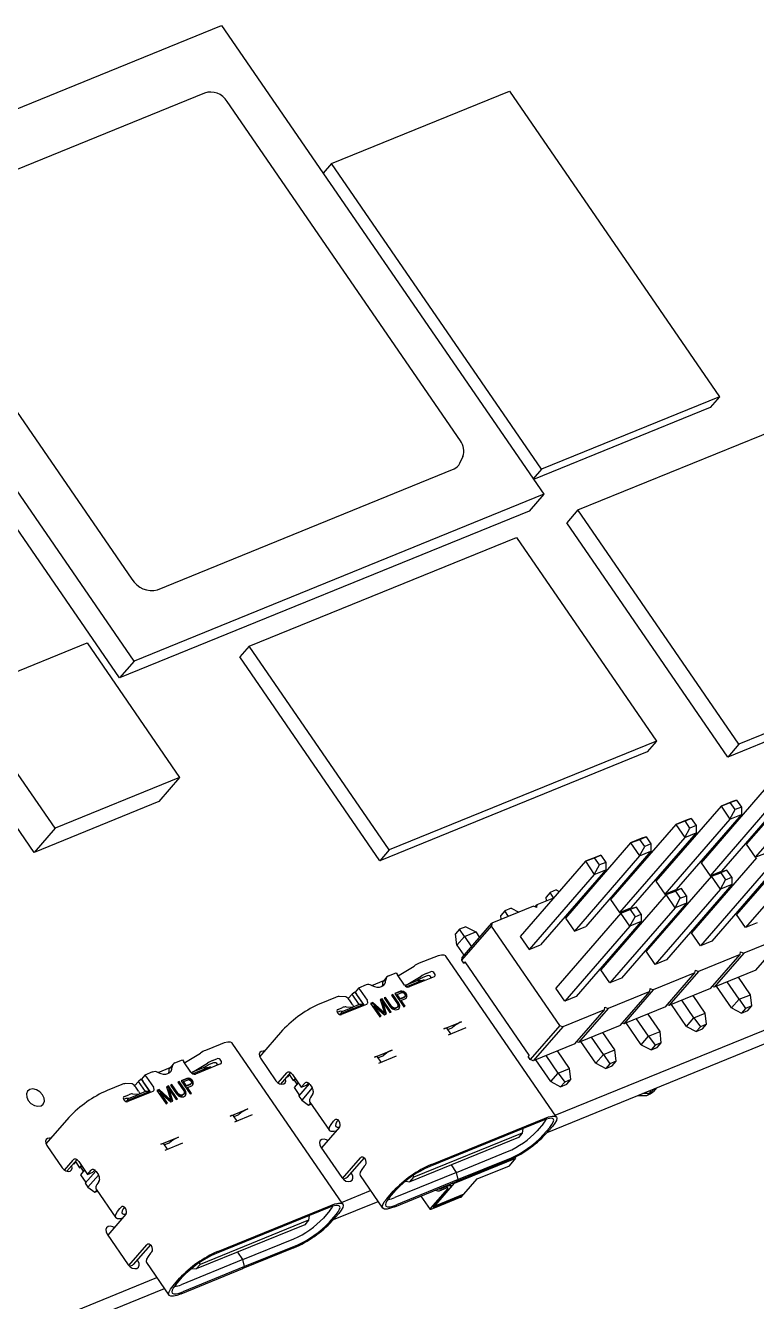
# Model space of a CAD drawing. Header units: millimetres. Extents: x 2 to 1109, y 2 to 430.
# Drawn here: x 251.9 to 280.6, y 41.4 to 91.5 of the extents above; entities that cross this region are included whole.
import ezdxf

# ---------------------------------------------------------------- set-up
doc = ezdxf.new("R2010")
doc.units = ezdxf.units.MM
doc.header["$LTSCALE"] = 0.5
doc.layers.add('几何体', color=7, linetype='Continuous')

msp = doc.modelspace()

# ---------------------------------------------------------------- linework, layer by layer
at = {"layer": '几何体'}
for p, q in [((243.529, 84.95), (259.609, 91.508)), ((259.609, 91.508), (272.257, 73.095)), ((258.935, 88.853), (247.287, 84.103)), ((263.923, 86.082), (270.914, 88.934)), ((270.914, 88.934), (279.163, 76.925)), ((268.988, 75.189), (259.827, 88.526)), ((263.923, 86.082), (263.595, 85.705)), ((272.171, 74.074), (263.923, 86.082)), ((256.176, 66.537), (243.529, 84.95)), ((255.601, 65.873), (242.953, 84.286)), ((246.929, 83.088), (256.09, 69.751)), ((279.163, 76.925), (272.171, 74.074)), ((279.163, 76.925), (278.797, 76.504)), ((278.797, 76.504), (271.859, 73.674)), ((273.598, 72.473), (282.687, 76.179)), ((268.969, 74.312), (269.076, 74.556)), ((257.089, 69.339), (268.738, 74.089)), ((272.171, 74.074), (271.844, 73.697)), ((272.257, 73.095), (256.176, 66.537)), ((272.257, 73.095), (271.681, 72.431)), ((271.681, 72.431), (255.601, 65.873)), ((273.598, 72.473), (273.164, 71.972)), ((279.922, 63.267), (273.598, 72.473)), ((279.487, 62.766), (273.164, 71.972)), ((260.696, 67.12), (271.183, 71.397)), ((271.183, 71.397), (276.682, 63.392)), ((249.439, 65.252), (254.334, 67.248)), ((254.334, 67.248), (257.963, 61.964)), ((260.696, 67.12), (260.33, 66.699)), ((265.829, 58.693), (260.33, 66.699)), ((266.195, 59.115), (260.696, 67.12)), ((289.011, 66.973), (279.922, 63.267)), ((256.176, 66.537), (255.601, 65.873)), ((288.577, 66.472), (279.487, 62.766)), ((272.714, 48.693), (314.438, 65.708)), ((253.069, 59.968), (249.439, 65.252)), ((272.392, 48.016), (313.707, 64.865)), ((252.246, 59.02), (248.617, 64.303)), ((276.682, 63.392), (266.195, 59.115)), ((276.682, 63.392), (276.317, 62.97)), ((279.922, 63.267), (279.487, 62.766)), ((276.317, 62.97), (265.829, 58.693)), ((282.772, 62.291), (280.213, 59.339)), ((257.963, 61.964), (253.069, 59.968)), ((257.963, 61.964), (257.14, 61.015)), ((283.124, 61.778), (280.565, 58.827)), ((280.996, 61.567), (278.437, 58.615)), ((281.795, 61.237), (279.236, 58.285)), ((257.14, 61.015), (252.246, 59.02)), ((279.22, 60.842), (276.661, 57.89)), ((281.348, 61.054), (278.789, 58.102)), ((279.668, 61.025), (279.22, 60.842)), ((279.22, 60.842), (279.585, 60.978)), ((279.22, 60.842), (279.572, 60.33)), ((279.572, 60.33), (279.777, 60.699)), ((279.585, 60.978), (279.829, 61.078)), ((279.777, 60.699), (279.585, 60.978)), ((279.829, 61.078), (279.668, 61.025)), ((280.02, 60.798), (279.777, 60.699)), ((279.829, 61.078), (280.02, 60.798)), ((280.02, 60.798), (280.02, 60.512)), ((279.572, 60.33), (277.013, 57.378)), ((277.892, 60.301), (277.444, 60.118)), ((277.444, 60.118), (277.809, 60.254)), ((280.02, 60.512), (277.461, 57.561)), ((277.809, 60.254), (278.053, 60.353)), ((278.001, 59.975), (277.809, 60.254)), ((278.053, 60.353), (277.892, 60.301)), ((278.053, 60.353), (278.245, 60.074)), ((279.572, 60.33), (280.02, 60.512)), ((279.751, 60.13), (279.724, 60.171)), ((279.928, 60.406), (279.971, 60.384)), ((253.069, 59.968), (252.246, 59.02)), ((277.444, 60.118), (274.885, 57.166)), ((278.244, 59.788), (275.685, 56.836)), ((277.444, 60.118), (277.796, 59.606)), ((277.796, 59.606), (278.001, 59.975)), ((277.796, 59.606), (278.244, 59.788)), ((278.245, 60.074), (278.001, 59.975)), ((278.152, 59.682), (278.195, 59.66)), ((278.245, 60.074), (278.244, 59.788)), ((279.743, 60.121), (279.646, 60.081)), ((275.668, 59.394), (273.11, 56.442)), ((277.796, 59.606), (275.237, 56.654)), ((276.116, 59.576), (275.668, 59.394)), ((275.668, 59.394), (276.033, 59.53)), ((275.668, 59.394), (276.02, 58.882)), ((276.02, 58.882), (276.225, 59.25)), ((276.033, 59.53), (276.277, 59.629)), ((276.225, 59.25), (276.033, 59.53)), ((276.277, 59.629), (276.116, 59.576)), ((276.469, 59.35), (276.225, 59.25)), ((276.277, 59.629), (276.469, 59.35)), ((276.469, 59.35), (276.468, 59.064)), ((277.967, 59.396), (277.87, 59.357)), ((277.975, 59.406), (277.948, 59.447)), ((282.393, 59.533), (279.834, 56.581)), ((280.213, 59.339), (280.565, 58.827)), ((266.195, 59.115), (265.829, 58.693)), ((273.893, 58.67), (271.334, 55.718)), ((276.02, 58.882), (273.461, 55.93)), ((274.34, 58.852), (273.893, 58.67)), ((273.893, 58.67), (274.257, 58.806)), ((273.893, 58.67), (274.245, 58.157)), ((276.468, 59.064), (273.909, 56.112)), ((274.257, 58.806), (274.501, 58.905)), ((274.449, 58.526), (274.257, 58.806)), ((274.501, 58.905), (274.34, 58.852)), ((274.501, 58.905), (274.693, 58.626)), ((276.02, 58.882), (276.468, 59.064)), ((276.191, 58.672), (276.094, 58.633)), ((276.199, 58.681), (276.172, 58.723)), ((276.376, 58.958), (276.419, 58.935)), ((280.617, 58.809), (278.058, 55.857)), ((282.745, 59.021), (280.186, 56.069)), ((280.565, 58.827), (281.012, 59.009)), ((274.245, 58.157), (271.686, 55.205)), ((274.692, 58.34), (272.133, 55.388)), ((274.245, 58.157), (274.449, 58.526)), ((274.245, 58.157), (274.692, 58.34)), ((274.693, 58.626), (274.449, 58.526)), ((274.6, 58.234), (274.643, 58.211)), ((274.693, 58.626), (274.692, 58.34)), ((280.969, 58.297), (278.41, 55.345)), ((278.437, 58.615), (278.789, 58.102)), ((278.789, 58.102), (279.236, 58.285)), ((278.841, 58.085), (279.288, 58.267)), ((278.841, 58.085), (279.206, 58.221)), ((281.416, 58.479), (278.857, 55.527)), ((279.45, 58.32), (279.206, 58.221)), ((279.206, 58.221), (279.397, 57.941)), ((279.45, 58.32), (279.288, 58.267)), ((279.641, 58.041), (279.45, 58.32)), ((274.415, 57.948), (274.318, 57.908)), ((274.423, 57.957), (274.396, 57.999)), ((278.841, 58.085), (276.282, 55.133)), ((276.661, 57.89), (277.013, 57.378)), ((279.64, 57.755), (277.082, 54.803)), ((279.193, 57.572), (278.841, 58.085)), ((279.193, 57.572), (279.397, 57.941)), ((279.64, 57.755), (279.193, 57.572)), ((279.397, 57.941), (279.641, 58.041)), ((279.641, 58.041), (279.64, 57.755)), ((272.639, 57.224), (271.993, 56.96)), ((272.508, 57.447), (272.349, 57.264)), ((272.367, 57.113), (272.349, 57.264)), ((272.752, 57.547), (272.508, 57.447)), ((272.647, 57.233), (272.508, 57.447)), ((272.752, 57.547), (272.867, 57.487)), ((277.065, 57.361), (274.506, 54.409)), ((274.885, 57.166), (275.237, 56.654)), ((279.193, 57.572), (276.634, 54.621)), ((277.013, 57.378), (277.461, 57.561)), ((277.065, 57.361), (277.513, 57.543)), ((277.065, 57.361), (277.43, 57.496)), ((277.417, 56.848), (277.065, 57.361)), ((277.417, 56.848), (277.622, 57.217)), ((277.674, 57.596), (277.43, 57.496)), ((277.43, 57.496), (277.622, 57.217)), ((277.674, 57.596), (277.513, 57.543)), ((277.622, 57.217), (277.866, 57.317)), ((277.866, 57.317), (277.674, 57.596)), ((277.866, 57.317), (277.865, 57.031)), ((271.853, 56.903), (270.217, 56.236)), ((270.732, 56.723), (270.573, 56.539)), ((270.976, 56.823), (270.732, 56.723)), ((270.874, 56.504), (270.732, 56.723)), ((270.976, 56.823), (271.275, 56.667)), ((271.978, 56.852), (271.853, 56.903)), ((271.92, 56.876), (271.993, 56.96)), ((271.993, 56.96), (271.978, 56.852)), ((277.417, 56.848), (274.858, 53.896)), ((275.237, 56.654), (275.685, 56.836)), ((275.289, 56.636), (275.737, 56.819)), ((275.289, 56.636), (275.654, 56.772)), ((277.865, 57.031), (275.306, 54.079)), ((275.898, 56.872), (275.654, 56.772)), ((275.654, 56.772), (275.846, 56.493)), ((275.898, 56.872), (275.737, 56.819)), ((276.09, 56.592), (275.898, 56.872)), ((277.865, 57.031), (277.417, 56.848)), ((269.056, 54.897), (270.217, 56.236)), ((270.217, 56.236), (270.202, 56.127)), ((270.591, 56.388), (270.573, 56.539)), ((275.289, 56.636), (272.73, 53.684)), ((273.11, 56.442), (273.461, 55.93)), ((276.089, 56.306), (273.53, 53.355)), ((275.641, 56.124), (275.289, 56.636)), ((275.641, 56.124), (275.846, 56.493)), ((276.089, 56.306), (275.641, 56.124)), ((275.846, 56.493), (276.09, 56.592)), ((276.09, 56.592), (276.089, 56.306)), ((280.186, 56.069), (279.834, 56.581)), ((280.633, 56.251), (280.186, 56.069)), ((268.957, 55.999), (268.797, 55.815)), ((268.849, 55.377), (268.797, 55.815)), ((268.849, 55.377), (269.141, 55.714)), ((269.2, 56.099), (268.957, 55.999)), ((269.141, 55.714), (268.957, 55.999)), ((269.041, 54.789), (270.202, 56.127)), ((269.141, 55.714), (269.589, 55.897)), ((269.141, 55.714), (269.417, 55.313)), ((269.2, 56.099), (269.589, 55.897)), ((269.589, 55.897), (269.736, 55.682)), ((272.886, 52.221), (270.202, 56.127)), ((271.334, 55.718), (271.686, 55.205)), ((275.641, 56.124), (273.082, 53.172)), ((273.461, 55.93), (273.909, 56.112)), ((278.41, 55.345), (278.058, 55.857)), ((281.75, 55.733), (280.114, 55.066)), ((280.589, 54.394), (281.75, 55.733)), ((268.849, 55.377), (269.124, 54.976)), ((271.686, 55.205), (272.133, 55.388)), ((278.857, 55.527), (278.41, 55.345)), ((267.941, 54.895), (267.371, 54.663)), ((272.763, 48.622), (268.419, 54.946)), ((269.041, 54.789), (269.056, 54.897)), ((269.124, 54.668), (269.041, 54.789)), ((269.124, 54.668), (269.17, 54.721)), ((269.124, 54.668), (269.188, 54.695)), ((271.688, 51.055), (269.17, 54.721)), ((276.634, 54.621), (276.282, 55.133)), ((277.082, 54.803), (276.634, 54.621)), ((279.974, 55.009), (278.338, 54.342)), ((278.813, 53.67), (279.974, 55.009)), ((280.114, 55.066), (278.953, 53.727)), ((279.974, 55.009), (279.989, 55.118)), ((279.989, 55.118), (280.114, 55.066)), ((266.161, 54.169), (266.459, 54.291)), ((266.459, 54.291), (266.514, 54.21)), ((266.789, 53.81), (266.514, 54.21)), ((266.582, 54.199), (267.166, 54.556)), ((266.86, 53.8), (267.441, 54.156)), ((267.68, 54.174), (267.509, 54.104)), ((267.646, 54.262), (267.818, 54.332)), ((274.858, 53.896), (274.506, 54.409)), ((278.198, 54.285), (276.562, 53.618)), ((277.038, 52.946), (278.198, 54.285)), ((278.338, 54.342), (277.177, 53.003)), ((278.198, 54.285), (278.213, 54.393)), ((278.213, 54.393), (278.338, 54.342)), ((280.589, 54.394), (278.953, 53.727)), ((264.991, 53.692), (264.854, 53.534)), ((265.288, 53.813), (264.991, 53.692)), ((264.991, 53.692), (265.046, 53.612)), ((265.505, 53.794), (265.981, 53.988)), ((266.1, 54.126), (265.963, 53.967)), ((266.86, 53.8), (266.813, 53.781)), ((267.28, 53.971), (266.86, 53.8)), ((267.564, 54.019), (266.876, 53.739)), ((267.955, 54.132), (266.976, 53.733)), ((267.427, 54.062), (267.28, 53.971)), ((267.306, 53.982), (267.28, 53.971)), ((267.306, 53.982), (267.347, 53.983)), ((273.082, 53.172), (272.73, 53.684)), ((275.306, 54.079), (274.858, 53.896)), ((276.422, 53.561), (276.437, 53.669)), ((276.437, 53.669), (276.562, 53.618)), ((278.813, 53.67), (277.177, 53.003)), ((278.953, 53.727), (278.887, 53.755)), ((279.637, 52.91), (279.048, 53.766)), ((279.929, 53.247), (279.458, 53.933)), ((280.376, 53.43), (279.905, 54.116)), ((264.078, 53.32), (263.508, 53.087)), ((264.487, 53.344), (264.223, 53.356)), ((264.584, 53.274), (264.731, 53.445)), ((264.736, 53.061), (264.626, 53.222)), ((264.847, 53.526), (264.731, 53.445)), ((265.006, 53.044), (264.731, 53.445)), ((264.847, 53.526), (264.856, 53.53)), ((264.847, 53.526), (265.177, 53.045)), ((264.854, 53.534), (264.909, 53.454)), ((265.184, 53.053), (264.909, 53.454)), ((265.046, 53.612), (265.321, 53.211)), ((265.916, 53.27), (265.831, 53.235)), ((265.831, 53.235), (266.008, 52.712)), ((265.893, 53.243), (265.836, 53.22)), ((265.916, 53.27), (265.893, 53.243)), ((266.241, 52.736), (265.893, 53.243)), ((266.273, 52.749), (265.916, 53.27)), ((266.049, 53.324), (265.992, 53.301)), ((265.992, 53.301), (266.228, 52.957)), ((266.026, 53.298), (266.001, 53.287)), ((266.049, 53.324), (266.026, 53.298)), ((266.261, 52.954), (266.026, 53.298)), ((266.284, 52.981), (266.049, 53.324)), ((266.333, 53.44), (266.276, 53.417)), ((266.276, 53.417), (266.512, 53.073)), ((266.31, 53.413), (266.285, 53.403)), ((266.333, 53.44), (266.31, 53.413)), ((266.545, 53.07), (266.31, 53.413)), ((266.568, 53.096), (266.333, 53.44)), ((266.636, 53.563), (266.408, 53.471)), ((266.408, 53.471), (266.766, 52.95)), ((266.613, 53.537), (266.417, 53.457)), ((266.503, 53.438), (266.48, 53.412)), ((266.594, 53.246), (266.48, 53.412)), ((266.503, 53.438), (266.683, 53.512)), ((266.617, 53.272), (266.503, 53.438)), ((266.774, 53.319), (266.594, 53.246)), ((266.617, 53.272), (266.594, 53.246)), ((266.636, 53.563), (266.613, 53.537)), ((266.668, 53.545), (266.613, 53.537)), ((266.797, 53.346), (266.617, 53.272)), ((266.69, 53.571), (266.636, 53.563)), ((266.663, 53.206), (266.64, 53.18)), ((266.791, 52.96), (266.64, 53.18)), ((266.663, 53.206), (266.833, 53.275)), ((266.823, 52.973), (266.663, 53.206)), ((266.69, 53.571), (266.668, 53.545)), ((266.728, 53.527), (266.668, 53.545)), ((266.683, 53.512), (266.719, 53.512)), ((266.751, 53.554), (266.69, 53.571)), ((266.719, 53.512), (266.753, 53.498)), ((266.751, 53.554), (266.728, 53.527)), ((266.787, 53.495), (266.728, 53.527)), ((266.81, 53.521), (266.751, 53.554)), ((266.753, 53.498), (266.785, 53.468)), ((266.797, 53.346), (266.774, 53.319)), ((266.795, 53.342), (266.774, 53.319)), ((266.785, 53.468), (266.808, 53.435)), ((266.81, 53.521), (266.787, 53.495)), ((266.819, 53.465), (266.787, 53.495)), ((266.818, 53.368), (266.795, 53.342)), ((266.818, 53.368), (266.797, 53.346)), ((266.808, 53.435), (266.822, 53.398)), ((266.842, 53.492), (266.81, 53.521)), ((266.822, 53.398), (266.818, 53.368)), ((266.842, 53.492), (266.819, 53.465)), ((266.85, 53.421), (266.819, 53.465)), ((266.833, 53.275), (266.873, 53.306)), ((266.873, 53.447), (266.842, 53.492)), ((266.873, 53.447), (266.85, 53.421)), ((266.863, 53.384), (266.85, 53.421)), ((266.854, 53.291), (266.865, 53.328)), ((266.886, 53.41), (266.863, 53.384)), ((266.865, 53.328), (266.863, 53.384)), ((266.888, 53.354), (266.865, 53.328)), ((266.886, 53.41), (266.873, 53.447)), ((266.873, 53.306), (266.888, 53.354)), ((266.888, 53.354), (266.886, 53.41)), ((273.53, 53.355), (273.082, 53.172)), ((276.422, 53.561), (274.786, 52.893)), ((275.262, 52.222), (276.422, 53.561)), ((276.562, 53.618), (275.402, 52.279)), ((278.153, 52.523), (277.682, 53.209)), ((278.601, 52.706), (278.13, 53.391)), ((279.637, 52.91), (279.929, 53.247)), ((279.929, 53.247), (280.376, 53.43)), ((279.929, 53.247), (280.184, 52.892)), ((280.428, 52.991), (280.376, 53.43)), ((264.216, 52.761), (264.151, 52.735)), ((264.182, 52.85), (264.353, 52.92)), ((265.177, 53.045), (264.257, 52.67)), ((264.341, 52.773), (264.274, 52.776)), ((264.341, 52.773), (264.315, 52.762)), ((264.315, 52.762), (264.32, 52.749)), ((265.298, 53.049), (264.319, 52.649)), ((264.341, 52.773), (264.76, 52.944)), ((264.498, 52.955), (264.76, 52.944)), ((265.006, 53.044), (264.76, 52.944)), ((264.782, 52.953), (264.779, 52.958)), ((265.177, 53.045), (265.006, 53.044)), ((265.547, 53.119), (265.462, 53.084)), ((265.462, 53.084), (265.819, 52.564)), ((265.524, 53.093), (265.471, 53.071)), ((265.547, 53.119), (265.524, 53.093)), ((265.985, 52.686), (265.524, 53.093)), ((266.008, 52.712), (265.547, 53.119)), ((265.594, 52.997), (265.572, 52.971)), ((265.844, 52.574), (265.572, 52.971)), ((265.876, 52.587), (265.594, 52.997)), ((265.594, 52.997), (266.008, 52.641)), ((265.935, 53.136), (265.912, 53.11)), ((266.056, 52.661), (265.912, 53.11)), ((265.935, 53.136), (266.217, 52.726)), ((266.084, 52.672), (265.935, 53.136)), ((266.008, 52.712), (265.985, 52.686)), ((266.008, 52.641), (266.084, 52.672)), ((266.217, 52.726), (266.273, 52.749)), ((266.228, 52.957), (266.275, 52.906)), ((266.284, 52.981), (266.261, 52.954)), ((266.301, 52.914), (266.261, 52.954)), ((266.275, 52.906), (266.324, 52.869)), ((266.324, 52.94), (266.284, 52.981)), ((266.324, 52.94), (266.301, 52.914)), ((266.343, 52.888), (266.301, 52.914)), ((266.366, 52.915), (266.324, 52.94)), ((266.324, 52.869), (266.393, 52.841)), ((266.366, 52.915), (266.343, 52.888)), ((266.387, 52.878), (266.343, 52.888)), ((266.41, 52.904), (266.366, 52.915)), ((266.41, 52.904), (266.387, 52.878)), ((266.432, 52.882), (266.387, 52.878)), ((266.393, 52.841), (266.446, 52.834)), ((266.455, 52.909), (266.41, 52.904)), ((266.455, 52.909), (266.432, 52.882)), ((266.47, 52.898), (266.432, 52.882)), ((266.446, 52.834), (266.501, 52.842)), ((266.493, 52.924), (266.455, 52.909)), ((266.5, 52.924), (266.47, 52.898)), ((266.493, 52.924), (266.47, 52.898)), ((266.523, 52.951), (266.493, 52.924)), ((266.523, 52.951), (266.5, 52.924)), ((266.501, 52.842), (266.539, 52.858)), ((266.512, 53.073), (266.532, 53.025)), ((266.536, 52.984), (266.523, 52.951)), ((266.532, 53.025), (266.536, 52.984)), ((266.539, 52.858), (266.578, 52.888)), ((266.568, 53.096), (266.545, 53.07)), ((266.574, 53.011), (266.545, 53.07)), ((266.565, 52.878), (266.578, 52.899)), ((266.597, 53.037), (266.568, 53.096)), ((266.597, 53.037), (266.574, 53.011)), ((266.586, 52.959), (266.574, 53.011)), ((266.578, 52.899), (266.586, 52.959)), ((266.578, 52.888), (266.601, 52.926)), ((266.601, 52.926), (266.578, 52.899)), ((266.608, 52.985), (266.586, 52.959)), ((266.608, 52.985), (266.597, 53.037)), ((266.601, 52.926), (266.608, 52.985)), ((266.766, 52.95), (266.823, 52.973)), ((274.647, 52.836), (273.01, 52.169)), ((273.486, 51.498), (274.647, 52.836)), ((274.786, 52.893), (273.626, 51.555)), ((274.647, 52.836), (274.661, 52.945)), ((274.661, 52.945), (274.786, 52.893)), ((277.038, 52.946), (275.402, 52.279)), ((276.825, 51.981), (276.354, 52.667)), ((277.177, 53.003), (277.111, 53.03)), ((277.861, 52.186), (277.273, 53.042)), ((278.153, 52.523), (278.601, 52.706)), ((278.652, 52.267), (278.601, 52.706)), ((279.637, 52.91), (280.025, 52.708)), ((280.184, 52.892), (280.025, 52.708)), ((280.025, 52.708), (280.269, 52.807)), ((280.428, 52.991), (280.184, 52.892)), ((280.269, 52.807), (280.428, 52.991)), ((265.819, 52.564), (265.876, 52.587)), ((268.335, 52.084), (269.031, 52.368)), ((268.744, 52.193), (268.695, 52.154)), ((272.886, 52.221), (271.725, 50.882)), ((273.01, 52.169), (271.85, 50.83)), ((272.886, 52.221), (273.01, 52.169)), ((275.262, 52.222), (273.626, 51.555)), ((275.402, 52.279), (275.335, 52.306)), ((276.085, 51.462), (275.497, 52.318)), ((276.377, 51.799), (275.906, 52.485)), ((277.861, 52.186), (278.153, 52.523)), ((277.861, 52.186), (278.249, 51.984)), ((278.153, 52.523), (278.408, 52.168)), ((278.408, 52.168), (278.249, 51.984)), ((278.652, 52.267), (278.408, 52.168)), ((278.493, 52.083), (278.652, 52.267)), ((262.006, 52.031), (261.101, 50.988)), ((268.607, 51.887), (268.463, 52.097)), ((268.488, 52.061), (268.654, 52.129)), ((269.196, 52.127), (268.5, 51.843)), ((274.601, 51.075), (274.13, 51.76)), ((275.049, 51.257), (274.578, 51.943)), ((276.085, 51.462), (276.377, 51.799)), ((276.377, 51.799), (276.825, 51.981)), ((276.377, 51.799), (276.632, 51.443)), ((276.876, 51.543), (276.825, 51.981)), ((278.249, 51.984), (278.493, 52.083)), ((259.551, 51.474), (258.981, 51.241)), ((264.373, 45.2), (260.029, 51.524)), ((265.608, 50.972), (266.304, 51.256)), ((273.486, 51.498), (271.85, 50.83)), ((273.273, 50.533), (272.802, 51.219)), ((273.626, 51.555), (273.559, 51.582)), ((274.309, 50.737), (273.721, 51.593)), ((274.601, 51.075), (275.049, 51.257)), ((275.101, 50.819), (275.049, 51.257)), ((276.085, 51.462), (276.473, 51.26)), ((276.632, 51.443), (276.473, 51.26)), ((276.473, 51.26), (276.717, 51.359)), ((276.876, 51.543), (276.632, 51.443)), ((276.717, 51.359), (276.876, 51.543)), ((257.71, 50.704), (257.573, 50.546)), ((257.772, 50.748), (258.069, 50.869)), ((258.069, 50.869), (258.124, 50.789)), ((258.399, 50.389), (258.124, 50.789)), ((258.192, 50.777), (258.776, 51.135)), ((258.47, 50.379), (259.051, 50.734)), ((259.565, 50.711), (258.586, 50.311)), ((259.037, 50.64), (258.89, 50.55)), ((259.291, 50.753), (259.119, 50.683)), ((259.256, 50.841), (259.428, 50.911)), ((261.132, 50.932), (261.736, 50.051)), ((265.881, 50.775), (265.736, 50.985)), ((265.927, 51.017), (265.761, 50.949)), ((266.469, 51.016), (265.773, 50.731)), ((266.017, 51.081), (265.968, 51.042)), ((271.688, 51.055), (271.642, 51.002)), ((271.725, 50.882), (271.642, 51.002)), ((271.85, 50.83), (271.725, 50.882)), ((272.533, 50.013), (271.945, 50.869)), ((272.826, 50.351), (272.355, 51.036)), ((274.309, 50.737), (274.601, 51.075)), ((274.309, 50.737), (274.697, 50.535)), ((274.601, 51.075), (274.857, 50.719)), ((274.857, 50.719), (274.697, 50.535)), ((274.697, 50.535), (274.941, 50.635)), ((275.101, 50.819), (274.857, 50.719)), ((274.941, 50.635), (275.101, 50.819)), ((256.601, 50.27), (256.464, 50.112)), ((256.898, 50.392), (256.601, 50.27)), ((256.601, 50.27), (256.656, 50.19)), ((256.656, 50.19), (256.931, 49.79)), ((257.115, 50.373), (257.591, 50.567)), ((258.246, 50.142), (258.018, 50.049)), ((258.246, 50.142), (258.223, 50.115)), ((258.301, 50.15), (258.246, 50.142)), ((258.301, 50.15), (258.278, 50.124)), ((258.361, 50.132), (258.301, 50.15)), ((258.361, 50.132), (258.338, 50.106)), ((258.42, 50.1), (258.361, 50.132)), ((258.47, 50.379), (258.423, 50.36)), ((258.89, 50.55), (258.47, 50.379)), ((259.175, 50.598), (258.486, 50.317)), ((258.916, 50.561), (258.89, 50.55)), ((258.916, 50.561), (258.957, 50.562)), ((261.828, 49.961), (262.168, 50.353)), ((262.316, 50.367), (261.925, 49.917)), ((262.199, 50.186), (262.275, 50.274)), ((262.257, 50.3), (262.426, 50.054)), ((262.394, 50.291), (262.738, 49.791)), ((262.426, 50.054), (262.499, 50.138)), ((272.533, 50.013), (272.826, 50.351)), ((272.826, 50.351), (273.273, 50.533)), ((272.826, 50.351), (273.081, 49.995)), ((273.325, 50.095), (273.273, 50.533)), ((255.689, 49.898), (255.119, 49.666)), ((256.097, 49.923), (255.833, 49.934)), ((256.194, 49.853), (256.341, 50.023)), ((256.346, 49.64), (256.236, 49.8)), ((256.457, 50.104), (256.341, 50.023)), ((256.616, 49.623), (256.341, 50.023)), ((256.457, 50.104), (256.467, 50.108)), ((256.457, 50.104), (256.787, 49.624)), ((256.464, 50.112), (256.519, 50.032)), ((256.794, 49.632), (256.519, 50.032)), ((257.157, 49.698), (257.072, 49.663)), ((257.072, 49.663), (257.429, 49.143)), ((257.134, 49.671), (257.081, 49.65)), ((257.157, 49.698), (257.134, 49.671)), ((257.596, 49.264), (257.134, 49.671)), ((257.618, 49.291), (257.157, 49.698)), ((257.526, 49.848), (257.441, 49.814)), ((257.441, 49.814), (257.618, 49.291)), ((257.503, 49.822), (257.446, 49.799)), ((257.526, 49.848), (257.503, 49.822)), ((257.852, 49.315), (257.503, 49.822)), ((257.545, 49.715), (257.523, 49.688)), ((257.667, 49.24), (257.523, 49.688)), ((257.884, 49.328), (257.526, 49.848)), ((257.545, 49.715), (257.827, 49.305)), ((257.694, 49.251), (257.545, 49.715)), ((257.659, 49.902), (257.602, 49.879)), ((257.602, 49.879), (257.838, 49.536)), ((257.636, 49.876), (257.611, 49.866)), ((257.659, 49.902), (257.636, 49.876)), ((257.872, 49.533), (257.636, 49.876)), ((257.894, 49.559), (257.659, 49.902)), ((257.943, 50.018), (257.886, 49.995)), ((257.886, 49.995), (258.122, 49.652)), ((257.92, 49.992), (257.895, 49.982)), ((257.943, 50.018), (257.92, 49.992)), ((258.156, 49.649), (257.92, 49.992)), ((258.178, 49.675), (257.943, 50.018)), ((258.018, 50.049), (258.376, 49.529)), ((258.223, 50.115), (258.028, 50.036)), ((258.113, 50.017), (258.09, 49.991)), ((258.205, 49.825), (258.09, 49.991)), ((258.113, 50.017), (258.293, 50.09)), ((258.227, 49.851), (258.113, 50.017)), ((258.122, 49.652), (258.143, 49.604)), ((258.178, 49.675), (258.156, 49.649)), ((258.184, 49.589), (258.156, 49.649)), ((258.207, 49.616), (258.178, 49.675)), ((258.384, 49.898), (258.205, 49.825)), ((258.227, 49.851), (258.205, 49.825)), ((258.278, 50.124), (258.223, 50.115)), ((258.407, 49.924), (258.227, 49.851)), ((258.273, 49.784), (258.25, 49.758)), ((258.401, 49.539), (258.25, 49.758)), ((258.273, 49.784), (258.443, 49.854)), ((258.433, 49.552), (258.273, 49.784)), ((258.338, 50.106), (258.278, 50.124)), ((258.293, 50.09), (258.329, 50.091)), ((258.329, 50.091), (258.363, 50.076)), ((258.397, 50.073), (258.338, 50.106)), ((258.363, 50.076), (258.396, 50.047)), ((258.407, 49.924), (258.384, 49.898)), ((258.405, 49.921), (258.384, 49.898)), ((258.396, 50.047), (258.418, 50.014)), ((258.42, 50.1), (258.397, 50.073)), ((258.43, 50.044), (258.397, 50.073)), ((258.428, 49.947), (258.405, 49.921)), ((258.428, 49.947), (258.407, 49.924)), ((258.418, 50.014), (258.432, 49.977)), ((258.452, 50.07), (258.42, 50.1)), ((258.432, 49.977), (258.428, 49.947)), ((258.452, 50.07), (258.43, 50.044)), ((258.46, 50), (258.43, 50.044)), ((258.443, 49.854), (258.483, 49.884)), ((258.483, 50.026), (258.452, 50.07)), ((258.483, 50.026), (258.46, 50)), ((258.473, 49.963), (258.46, 50)), ((258.464, 49.87), (258.475, 49.907)), ((258.496, 49.989), (258.473, 49.963)), ((258.475, 49.907), (258.473, 49.963)), ((258.498, 49.933), (258.475, 49.907)), ((258.496, 49.989), (258.483, 50.026)), ((258.483, 49.884), (258.498, 49.933)), ((258.498, 49.933), (258.496, 49.989)), ((262.426, 50.054), (262.461, 50.068)), ((262.619, 49.964), (262.459, 49.779)), ((262.459, 49.779), (262.669, 49.473)), ((262.461, 50.068), (262.509, 50.124)), ((262.461, 50.068), (262.564, 49.918)), ((262.612, 49.974), (262.564, 49.918)), ((262.564, 49.918), (262.589, 49.928)), ((262.644, 49.444), (263.059, 49.923)), ((262.738, 49.791), (262.877, 49.952)), ((262.738, 49.791), (262.947, 49.877)), ((263.17, 49.764), (262.754, 49.284)), ((263.018, 49.958), (262.947, 49.877)), ((263.078, 49.897), (263.161, 49.777)), ((272.533, 50.013), (272.921, 49.811)), ((273.081, 49.995), (272.921, 49.811)), ((272.921, 49.811), (273.165, 49.911)), ((273.325, 50.095), (273.081, 49.995)), ((273.165, 49.911), (273.325, 50.095)), ((276.413, 49.656), (276.459, 49.588)), ((276.459, 49.588), (276.576, 49.723)), ((276.681, 49.765), (276.564, 49.631)), ((255.827, 49.34), (255.761, 49.313)), ((255.792, 49.428), (255.964, 49.498)), ((256.787, 49.624), (255.867, 49.249)), ((255.951, 49.351), (255.884, 49.354)), ((255.951, 49.351), (255.925, 49.341)), ((255.925, 49.341), (255.93, 49.327)), ((256.908, 49.627), (255.93, 49.228)), ((255.951, 49.351), (256.37, 49.522)), ((256.108, 49.534), (256.37, 49.522)), ((256.616, 49.623), (256.37, 49.522)), ((256.392, 49.532), (256.389, 49.537)), ((256.787, 49.624), (256.616, 49.623)), ((257.205, 49.576), (257.182, 49.549)), ((257.454, 49.153), (257.182, 49.549)), ((257.486, 49.166), (257.205, 49.576)), ((257.205, 49.576), (257.619, 49.22)), ((257.429, 49.143), (257.486, 49.166)), ((257.618, 49.291), (257.596, 49.264)), ((257.619, 49.22), (257.694, 49.251)), ((257.827, 49.305), (257.884, 49.328)), ((257.838, 49.536), (257.885, 49.485)), ((257.894, 49.559), (257.872, 49.533)), ((257.912, 49.492), (257.872, 49.533)), ((257.885, 49.485), (257.935, 49.448)), ((257.934, 49.519), (257.894, 49.559)), ((257.934, 49.519), (257.912, 49.492)), ((257.953, 49.467), (257.912, 49.492)), ((257.976, 49.493), (257.934, 49.519)), ((257.935, 49.448), (258.003, 49.419)), ((257.976, 49.493), (257.953, 49.467)), ((257.997, 49.456), (257.953, 49.467)), ((258.02, 49.483), (257.976, 49.493)), ((258.02, 49.483), (257.997, 49.456)), ((258.042, 49.461), (257.997, 49.456)), ((258.003, 49.419), (258.056, 49.412)), ((258.065, 49.487), (258.02, 49.483)), ((258.065, 49.487), (258.042, 49.461)), ((258.08, 49.476), (258.042, 49.461)), ((258.056, 49.412), (258.111, 49.421)), ((258.103, 49.503), (258.065, 49.487)), ((258.11, 49.503), (258.08, 49.476)), ((258.103, 49.503), (258.08, 49.476)), ((258.133, 49.529), (258.103, 49.503)), ((258.133, 49.529), (258.11, 49.503)), ((258.111, 49.421), (258.149, 49.436)), ((258.147, 49.563), (258.133, 49.529)), ((258.143, 49.604), (258.147, 49.563)), ((258.149, 49.436), (258.188, 49.467)), ((258.176, 49.457), (258.188, 49.478)), ((258.207, 49.616), (258.184, 49.589)), ((258.196, 49.537), (258.184, 49.589)), ((258.188, 49.478), (258.196, 49.537)), ((258.188, 49.467), (258.211, 49.504)), ((258.211, 49.504), (258.188, 49.478)), ((258.219, 49.564), (258.196, 49.537)), ((258.219, 49.564), (258.207, 49.616)), ((258.211, 49.504), (258.219, 49.564)), ((258.376, 49.529), (258.433, 49.552)), ((262.644, 49.444), (262.754, 49.284)), ((262.754, 49.284), (263.024, 49.087)), ((263.098, 49.172), (263.024, 49.087)), ((263.072, 49.209), (263.842, 48.089)), ((275.95, 49.467), (276.263, 49.466)), ((276.332, 49.546), (276.145, 49.547)), ((276.305, 49.474), (276.391, 49.509)), ((276.459, 49.588), (276.373, 49.553)), ((259.945, 48.662), (260.641, 48.946)), ((260.217, 48.466), (260.073, 48.676)), ((260.098, 48.64), (260.264, 48.707)), ((260.806, 48.706), (260.11, 48.422)), ((260.354, 48.771), (260.305, 48.732)), ((263.024, 49.087), (263.127, 49.129)), ((253.616, 48.61), (252.711, 47.567)), ((264.243, 48.227), (263.531, 47.406)), ((264.004, 48.454), (264.05, 48.507)), ((272.217, 48.492), (267.784, 46.684)), ((267.853, 46.763), (272.285, 48.571)), ((271.442, 48.176), (271.418, 47.993)), ((272.253, 48.371), (271.997, 48.076)), ((272.239, 47.918), (272.495, 48.213)), ((272.344, 47.961), (272.6, 48.256)), ((257.218, 47.55), (257.915, 47.834)), ((257.627, 47.659), (257.578, 47.62)), ((271.263, 47.814), (267.005, 46.077)), ((271.418, 47.993), (267.16, 46.256)), ((271.418, 47.993), (271.263, 47.814)), ((252.742, 47.51), (253.347, 46.63)), ((257.491, 47.354), (257.347, 47.564)), ((257.537, 47.595), (257.371, 47.528)), ((258.08, 47.594), (257.383, 47.31)), ((263.506, 47.442), (264.331, 46.242)), ((268.834, 46.445), (270.841, 47.263)), ((253.438, 46.54), (253.778, 46.931)), ((253.926, 46.946), (253.536, 46.496)), ((253.809, 46.765), (253.885, 46.853)), ((253.867, 46.878), (254.036, 46.632)), ((254.004, 46.87), (254.348, 46.37)), ((254.036, 46.632), (254.109, 46.717)), ((254.036, 46.632), (254.071, 46.647)), ((254.071, 46.647), (254.119, 46.702)), ((254.071, 46.647), (254.174, 46.497)), ((264.358, 46.207), (265.068, 47.026)), ((265.202, 47.024), (264.529, 46.248)), ((265.26, 46.746), (265.214, 46.693)), ((268.834, 46.445), (268.631, 46.741)), ((268.755, 46.018), (271.167, 47.001)), ((270.841, 46.905), (268.835, 46.087)), ((270.91, 46.984), (268.903, 46.166)), ((269.65, 46.195), (270.916, 46.711)), ((270.916, 46.711), (271.167, 47.001)), ((271.167, 47.001), (271.137, 47.045)), ((254.229, 46.542), (254.069, 46.357)), ((254.069, 46.357), (254.279, 46.052)), ((254.222, 46.552), (254.174, 46.497)), ((254.174, 46.497), (254.199, 46.507)), ((254.254, 46.023), (254.669, 46.501)), ((254.348, 46.37), (254.487, 46.53)), ((254.348, 46.37), (254.558, 46.455)), ((254.78, 46.342), (254.364, 45.863)), ((254.629, 46.537), (254.558, 46.455)), ((254.689, 46.476), (254.771, 46.356)), ((264.384, 46.181), (264.503, 46.229)), ((264.716, 46.398), (264.691, 46.435)), ((265.051, 46.327), (265.931, 45.047)), ((268.834, 46.445), (266.408, 45.456)), ((268.903, 46.166), (266.477, 45.177)), ((267.005, 46.077), (267.16, 46.256)), ((267.16, 46.256), (267.138, 46.327)), ((268.903, 46.166), (268.834, 46.445)), ((268.835, 46.087), (268.903, 46.166)), ((269.125, 45.589), (269.65, 46.195)), ((254.254, 46.023), (254.364, 45.863)), ((254.364, 45.863), (254.634, 45.665)), ((254.708, 45.75), (254.634, 45.665)), ((254.634, 45.665), (254.737, 45.707)), ((254.682, 45.788), (255.452, 44.667)), ((264.324, 45.271), (265.459, 45.734)), ((266.094, 45.412), (266.35, 45.707)), ((266.199, 45.455), (266.455, 45.75)), ((266.409, 45.097), (268.835, 46.087)), ((266.828, 46.099), (267.005, 46.077)), ((268.478, 45.802), (267.815, 45.038)), ((268.583, 45.845), (267.92, 45.081)), ((268.024, 45.174), (268.755, 46.018)), ((268.162, 45.725), (268.442, 45.839)), ((268.51, 45.918), (268.23, 45.804)), ((268.62, 45.929), (268.583, 45.984)), ((268.735, 46.046), (268.755, 46.018)), ((259.463, 43.342), (263.895, 45.149)), ((264.003, 44.595), (265.751, 45.308)), ((267.438, 45.517), (267.797, 44.996)), ((267.92, 45.081), (268.025, 45.124)), ((268.998, 45.469), (267.957, 45.045)), ((268.014, 45.189), (268.024, 45.174)), ((268.048, 45.15), (268.024, 45.174)), ((268.025, 45.124), (269.067, 45.548)), ((269.125, 45.589), (268.048, 45.15)), ((269.029, 45.491), (269.098, 45.57)), ((255.853, 44.806), (255.141, 43.985)), ((255.614, 45.033), (255.66, 45.086)), ((263.827, 45.07), (259.394, 43.263)), ((263.052, 44.754), (263.028, 44.571)), ((263.863, 44.949), (263.607, 44.654)), ((263.85, 44.497), (264.105, 44.792)), ((263.954, 44.54), (264.21, 44.835)), ((267.957, 45.045), (267.852, 45.002)), ((262.873, 44.392), (258.615, 42.656)), ((263.028, 44.571), (258.77, 42.835)), ((263.028, 44.571), (262.873, 44.392)), ((255.116, 44.021), (255.941, 42.82)), ((260.445, 43.024), (262.451, 43.842)), ((255.968, 42.786), (256.678, 43.605)), ((256.812, 43.603), (256.139, 42.827)), ((256.87, 43.325), (256.824, 43.271)), ((260.445, 43.024), (260.242, 43.319)), ((262.451, 43.484), (260.445, 42.665)), ((262.52, 43.563), (260.513, 42.744)), ((255.994, 42.759), (256.113, 42.808)), ((256.326, 42.977), (256.301, 43.013)), ((256.662, 42.906), (257.541, 41.625)), ((260.445, 43.024), (258.018, 42.034)), ((258.019, 41.676), (260.445, 42.665)), ((260.513, 42.744), (258.087, 41.755)), ((258.438, 42.678), (258.615, 42.656)), ((258.615, 42.656), (258.77, 42.835)), ((258.77, 42.835), (258.748, 42.906)), ((260.513, 42.744), (260.445, 43.024)), ((260.445, 42.665), (260.513, 42.744)), ((251.741, 40.14), (257.069, 42.313)), ((257.704, 41.991), (257.96, 42.286)), ((257.809, 42.033), (258.065, 42.329)), ((251.01, 39.297), (257.362, 41.887))]:
    msp.add_line(p, q, dxfattribs=at)
at = {"layer": '几何体', "flags": 128}
for points in [[(269.082, 74.572), (269.08, 74.566), (269.076, 74.556)], [(268.419, 54.946), (268.41, 54.956), (268.346, 54.985), (268.244, 54.985), (268.107, 54.954), (267.941, 54.895)], [(266.545, 54.166), (266.559, 54.181), (266.582, 54.199)], [(267.955, 54.132), (267.983, 54.153), (267.997, 54.187), (267.993, 54.227), (267.974, 54.268), (267.941, 54.303), (267.899, 54.328), (267.856, 54.338), (267.818, 54.332)], [(265.514, 53.79), (265.612, 53.749), (265.711, 53.729), (265.805, 53.729), (265.89, 53.751), (265.961, 53.793), (266.014, 53.852), (266.048, 53.927), (266.06, 54.012)], [(265.922, 53.854), (265.911, 53.769), (265.908, 53.759)], [(267.837, 54.11), (267.848, 54.089), (267.849, 54.089)], [(265.298, 53.049), (265.317, 53.059), (265.332, 53.074), (265.343, 53.093), (265.348, 53.114), (265.349, 53.138), (265.344, 53.162), (265.335, 53.187), (265.321, 53.211)], [(264.182, 52.85), (264.154, 52.828), (264.14, 52.795), (264.144, 52.755), (264.163, 52.714), (264.196, 52.678), (264.237, 52.654), (264.281, 52.643), (264.319, 52.649)], [(264.257, 52.67), (264.289, 52.687), (264.311, 52.706), (264.322, 52.727), (264.32, 52.749)], [(264.736, 53.061), (264.751, 53.038), (264.763, 53.016), (264.772, 52.995), (264.777, 52.977), (264.779, 52.963), (264.777, 52.952), (264.776, 52.95)], [(265.184, 53.053), (265.198, 53.029), (265.205, 53.011)], [(268.463, 52.097), (268.46, 52.101), (268.449, 52.107), (268.434, 52.109), (268.415, 52.108), (268.392, 52.103), (268.365, 52.095), (268.335, 52.084)], [(260.029, 51.524), (260.02, 51.535), (259.956, 51.564), (259.854, 51.563), (259.717, 51.533), (259.551, 51.474)], [(261.292, 51.208), (261.246, 51.215), (261.169, 51.203), (261.112, 51.161), (261.086, 51.094), (261.092, 51.014), (261.132, 50.932)], [(258.155, 50.744), (258.169, 50.76), (258.192, 50.777)], [(259.565, 50.711), (259.593, 50.732), (259.607, 50.765), (259.603, 50.805), (259.584, 50.846), (259.551, 50.882), (259.51, 50.907), (259.466, 50.917), (259.428, 50.911)], [(259.447, 50.688), (259.458, 50.668), (259.459, 50.667)], [(265.736, 50.985), (265.733, 50.989), (265.723, 50.995), (265.708, 50.997), (265.688, 50.996), (265.665, 50.991), (265.638, 50.983), (265.608, 50.972)], [(257.124, 50.368), (257.223, 50.328), (257.321, 50.307), (257.415, 50.308), (257.5, 50.33), (257.571, 50.371), (257.624, 50.431), (257.658, 50.505), (257.67, 50.591)], [(257.533, 50.433), (257.521, 50.347), (257.518, 50.338)], [(261.736, 50.051), (261.802, 49.98), (261.885, 49.931), (261.971, 49.91), (262.049, 49.922), (262.105, 49.965), (262.132, 50.031), (262.125, 50.112), (262.116, 50.138)], [(262.394, 50.291), (262.368, 50.324), (262.339, 50.351), (262.308, 50.371), (262.276, 50.384), (262.245, 50.388), (262.216, 50.385), (262.19, 50.373), (262.168, 50.353)], [(252.579, 49.5), (252.474, 49.614), (252.342, 49.693), (252.203, 49.725), (252.079, 49.706), (251.989, 49.638), (251.946, 49.532), (251.957, 49.403), (252.02, 49.272), (252.125, 49.158), (252.257, 49.079), (252.396, 49.046), (252.519, 49.066), (252.61, 49.134), (252.653, 49.24), (252.642, 49.369), (252.579, 49.5)], [(256.346, 49.64), (256.361, 49.617), (256.373, 49.594), (256.382, 49.574), (256.388, 49.556), (256.389, 49.541), (256.387, 49.531), (256.386, 49.529)], [(256.794, 49.632), (256.808, 49.608), (256.815, 49.589)], [(256.908, 49.627), (256.927, 49.638), (256.942, 49.653), (256.953, 49.671), (256.958, 49.693), (256.959, 49.716), (256.954, 49.741), (256.945, 49.766), (256.931, 49.79)], [(263.078, 49.897), (263.055, 49.926), (263.029, 49.95), (263.002, 49.968), (262.974, 49.979), (262.946, 49.983), (262.92, 49.98), (262.897, 49.969), (262.877, 49.952)], [(255.792, 49.428), (255.764, 49.407), (255.75, 49.374), (255.754, 49.333), (255.773, 49.292), (255.806, 49.257), (255.848, 49.232), (255.891, 49.222), (255.93, 49.228)], [(255.867, 49.249), (255.899, 49.265), (255.922, 49.284), (255.932, 49.305), (255.93, 49.327)], [(263.183, 49.513), (263.138, 49.452), (263.103, 49.395), (263.077, 49.344), (263.062, 49.298), (263.057, 49.259), (263.063, 49.226), (263.072, 49.209)], [(263.183, 49.513), (263.203, 49.552), (263.212, 49.607)], [(260.073, 48.676), (260.07, 48.679), (260.06, 48.685), (260.045, 48.687), (260.025, 48.686), (260.002, 48.681), (259.975, 48.673), (259.945, 48.662)], [(272.285, 48.571), (272.451, 48.63), (272.588, 48.66), (272.69, 48.661), (272.754, 48.632), (272.777, 48.574), (272.758, 48.49), (272.699, 48.383), (272.6, 48.256)], [(264.104, 48.067), (264.016, 48.05), (263.914, 48.049), (263.85, 48.078), (263.827, 48.136), (263.846, 48.22), (263.906, 48.327), (264.004, 48.454)], [(264.243, 48.227), (264.266, 48.273), (264.271, 48.333), (264.257, 48.399), (264.226, 48.459), (264.184, 48.506), (264.135, 48.531), (264.088, 48.532), (264.05, 48.507)], [(264.185, 48.505), (264.138, 48.442), (264.092, 48.36), (264.078, 48.295), (264.096, 48.25), (264.145, 48.228), (264.223, 48.229), (264.247, 48.232)], [(272.495, 48.213), (272.582, 48.325), (272.635, 48.42), (272.652, 48.495), (272.631, 48.546), (272.575, 48.572), (272.484, 48.571), (272.364, 48.544), (272.217, 48.492)], [(272.253, 48.371), (272.329, 48.468), (272.373, 48.547)], [(252.902, 47.787), (252.856, 47.794), (252.779, 47.782), (252.723, 47.739), (252.696, 47.673), (252.702, 47.592), (252.742, 47.51)], [(263.786, 47.701), (263.727, 47.732), (263.632, 47.754), (263.547, 47.741), (263.485, 47.694), (263.456, 47.621), (263.463, 47.533), (263.506, 47.442)], [(257.347, 47.564), (257.343, 47.567), (257.333, 47.573), (257.318, 47.575), (257.298, 47.574), (257.275, 47.57), (257.248, 47.561), (257.218, 47.55)], [(253.347, 46.63), (253.413, 46.559), (253.495, 46.509), (253.582, 46.489), (253.659, 46.501), (253.715, 46.544), (253.742, 46.61), (253.735, 46.69), (253.727, 46.716)], [(254.004, 46.87), (253.978, 46.903), (253.949, 46.93), (253.918, 46.95), (253.887, 46.963), (253.856, 46.967), (253.826, 46.963), (253.8, 46.951), (253.778, 46.931)], [(265.214, 46.693), (265.116, 46.566), (265.056, 46.459), (265.037, 46.375), (265.051, 46.327)], [(265.26, 46.746), (265.283, 46.792), (265.288, 46.852), (265.275, 46.918), (265.244, 46.978), (265.201, 47.025), (265.152, 47.05), (265.106, 47.051), (265.068, 47.026)], [(254.689, 46.476), (254.665, 46.505), (254.64, 46.529), (254.612, 46.547), (254.584, 46.558), (254.557, 46.562), (254.531, 46.559), (254.507, 46.548), (254.487, 46.53)], [(254.794, 46.092), (254.813, 46.13), (254.823, 46.185)], [(264.331, 46.242), (264.403, 46.163), (264.494, 46.109), (264.589, 46.087), (264.674, 46.1), (264.737, 46.147), (264.766, 46.22), (264.759, 46.308), (264.716, 46.398)], [(254.794, 46.092), (254.748, 46.03), (254.713, 45.974), (254.688, 45.922), (254.672, 45.876), (254.668, 45.837), (254.673, 45.804), (254.682, 45.788)], [(268.478, 45.802), (268.489, 45.817), (268.496, 45.829), (268.498, 45.839), (268.496, 45.846), (268.488, 45.849), (268.476, 45.849), (268.461, 45.846), (268.442, 45.839)], [(268.51, 45.918), (268.548, 45.931), (268.58, 45.938), (268.604, 45.939), (268.618, 45.932), (268.624, 45.919), (268.619, 45.899), (268.605, 45.874), (268.583, 45.845)], [(264.105, 44.792), (264.193, 44.904), (264.245, 44.999), (264.262, 45.074), (264.242, 45.125), (264.185, 45.15), (264.095, 45.15), (263.974, 45.123), (263.827, 45.07)], [(263.863, 44.949), (263.939, 45.047), (263.983, 45.125)], [(263.895, 45.149), (264.061, 45.209), (264.198, 45.239), (264.3, 45.24), (264.364, 45.211), (264.387, 45.153), (264.368, 45.069), (264.309, 44.961), (264.21, 44.835)], [(266.409, 45.097), (266.243, 45.038), (266.106, 45.008), (266.004, 45.007), (265.94, 45.036), (265.917, 45.094), (265.936, 45.178), (265.995, 45.285), (266.094, 45.412)], [(266.199, 45.455), (266.112, 45.343), (266.059, 45.248), (266.042, 45.173), (266.063, 45.122), (266.119, 45.097), (266.21, 45.097), (266.33, 45.124), (266.477, 45.177)], [(268.998, 45.469), (269.017, 45.48), (269.029, 45.491)], [(255.714, 44.645), (255.627, 44.628), (255.524, 44.628), (255.461, 44.657), (255.438, 44.714), (255.456, 44.799), (255.516, 44.906), (255.614, 45.033)], [(255.853, 44.806), (255.876, 44.852), (255.881, 44.912), (255.867, 44.977), (255.837, 45.038), (255.794, 45.085), (255.745, 45.11), (255.698, 45.11), (255.66, 45.086)], [(255.795, 45.083), (255.748, 45.021), (255.702, 44.938), (255.688, 44.873), (255.706, 44.829), (255.755, 44.807), (255.834, 44.807), (255.857, 44.811)], [(267.852, 45.002), (267.832, 44.995), (267.817, 44.991), (267.805, 44.991), (267.798, 44.995), (267.795, 45.001), (267.797, 45.011), (267.804, 45.023), (267.815, 45.038)], [(255.397, 44.279), (255.338, 44.311), (255.242, 44.333), (255.157, 44.32), (255.095, 44.273), (255.066, 44.2), (255.073, 44.111), (255.116, 44.021)], [(256.87, 43.325), (256.893, 43.371), (256.899, 43.431), (256.885, 43.496), (256.854, 43.557), (256.811, 43.604), (256.762, 43.629), (256.716, 43.629), (256.678, 43.605)], [(256.824, 43.271), (256.726, 43.145), (256.666, 43.037), (256.647, 42.953), (256.662, 42.906)], [(255.941, 42.82), (256.014, 42.742), (256.104, 42.688), (256.2, 42.665), (256.285, 42.678), (256.347, 42.725), (256.376, 42.798), (256.369, 42.887), (256.326, 42.977)], [(258.019, 41.676), (257.853, 41.617), (257.716, 41.586), (257.614, 41.586), (257.55, 41.615), (257.527, 41.672), (257.546, 41.757), (257.606, 41.864), (257.704, 41.991)], [(257.809, 42.033), (257.722, 41.921), (257.669, 41.826), (257.652, 41.752), (257.673, 41.701), (257.729, 41.675), (257.82, 41.676), (257.941, 41.703), (258.087, 41.755)]]:
    msp.add_lwpolyline(points, dxfattribs=at)
at = {"layer": '几何体'}
for centre, radius, start, end in [((259.178, 88.135), 0.758, 31.0336, 108.6773), ((268.474, 74.798), 0.647, 340.1268, 37.2277), ((268.583, 74.481), 0.421, 291.4758, 336.4221), ((256.868, 70.219), 0.908, 211.0233, 284.1302), ((267.942, 53.31), 1.468, 112.9057, 121.9479), ((266.222, 54.019), 0.162, 112.0031, 177.6497), ((268.217, 52.91), 1.468, 112.9057, 121.9479), ((267.715, 54.037), 0.142, 31.0233, 104.1302), ((265.375, 53.558), 0.269, 62.4038, 108.7757), ((265.338, 53.45), 0.383, 62.7145, 65.095), ((266.134, 53.852), 0.211, 175.9277, 179.466), ((266.092, 53.858), 0.17, 139.891, 176.9317), ((266.271, 54.01), 0.211, 175.9277, 179.466), ((266.935, 53.898), 0.17, 211.0233, 284.1302), ((267.348, 54.646), 0.663, 269.8405, 289.0104), ((267.737, 53.563), 0.587, 112.9057, 121.9479), ((264.242, 52.972), 0.384, 92.8547, 115.1615), ((264.38, 53.084), 0.281, 29.3708, 67.8296), ((265.325, 48.904), 4.561, 113.4745, 136.7068), ((264.282, 52.622), 0.154, 92.8547, 115.1615), ((264.517, 52.572), 0.384, 92.8547, 115.1615), ((268.581, 52.294), 0.181, 293.7081, 308.9944), ((269.54, 51.209), 1.266, 113.7081, 128.9944), ((259.553, 49.889), 1.468, 112.9057, 121.9479), ((266.813, 50.097), 1.266, 113.7081, 128.9944), ((257.832, 50.597), 0.162, 112.0031, 177.6497), ((259.348, 50.142), 0.587, 112.9057, 121.9479), ((259.828, 49.489), 1.468, 112.9057, 121.9479), ((259.325, 50.615), 0.142, 31.0233, 104.1302), ((265.854, 51.182), 0.181, 293.7081, 308.9944), ((256.985, 50.137), 0.269, 62.4038, 108.7757), ((256.949, 50.028), 0.383, 62.7145, 65.095), ((257.702, 50.437), 0.17, 139.891, 176.9317), ((257.744, 50.431), 0.211, 175.9277, 179.466), ((257.881, 50.589), 0.211, 175.9277, 179.466), ((258.545, 50.476), 0.17, 211.0233, 284.1302), ((258.959, 51.225), 0.663, 269.8405, 289.0104), ((256.936, 45.482), 4.561, 113.4745, 136.7068), ((255.852, 49.551), 0.384, 92.8547, 115.1615), ((255.991, 49.662), 0.281, 29.3708, 67.8296), ((262.923, 49.612), 0.289, 358.913, 34.7021), ((255.892, 49.201), 0.154, 92.8547, 115.1615), ((256.127, 49.15), 0.384, 92.8547, 115.1615), ((276.266, 49.573), 0.106, 268.5399, 291.5067), ((276.334, 49.652), 0.106, 268.5399, 291.5067), ((276.181, 49.992), 0.526, 293.4745, 316.7068), ((260.191, 48.873), 0.181, 293.7081, 308.9944), ((261.15, 47.788), 1.266, 113.7081, 128.9944), ((258.423, 46.676), 1.266, 113.7081, 128.9944), ((269.443, 50.481), 3.509, 293.4745, 316.7068), ((269.024, 51.089), 4.561, 293.4745, 316.7068), ((269.303, 50.685), 4.035, 293.4745, 316.7068), ((257.464, 47.761), 0.181, 293.7081, 308.9944), ((269.67, 42.58), 4.561, 113.4745, 136.7068), ((269.391, 42.983), 4.035, 113.4745, 136.7068), ((254.533, 46.191), 0.289, 358.913, 34.7021), ((264.477, 46.292), 0.068, 292.455, 319.659), ((268.118, 45.87), 0.152, 229.5288, 286.647), ((268.188, 45.925), 0.128, 249.4068, 289.4122), ((266.072, 46.174), 0.793, 275.0124, 295.1212), ((269.038, 45.622), 0.0791, 291.4823, 329.0077), ((261.054, 47.06), 3.509, 293.4745, 316.7068), ((260.635, 47.667), 4.561, 293.4745, 316.7068), ((260.913, 47.264), 4.035, 293.4745, 316.7068), ((261.28, 39.158), 4.561, 113.4745, 136.7068), ((261.001, 39.562), 4.035, 113.4745, 136.7068), ((256.087, 42.871), 0.068, 292.455, 319.659), ((257.682, 42.752), 0.793, 275.0124, 295.1212)]:
    msp.add_arc(centre, radius, start, end, dxfattribs=at)

doc.saveas('drawing.dxf')
